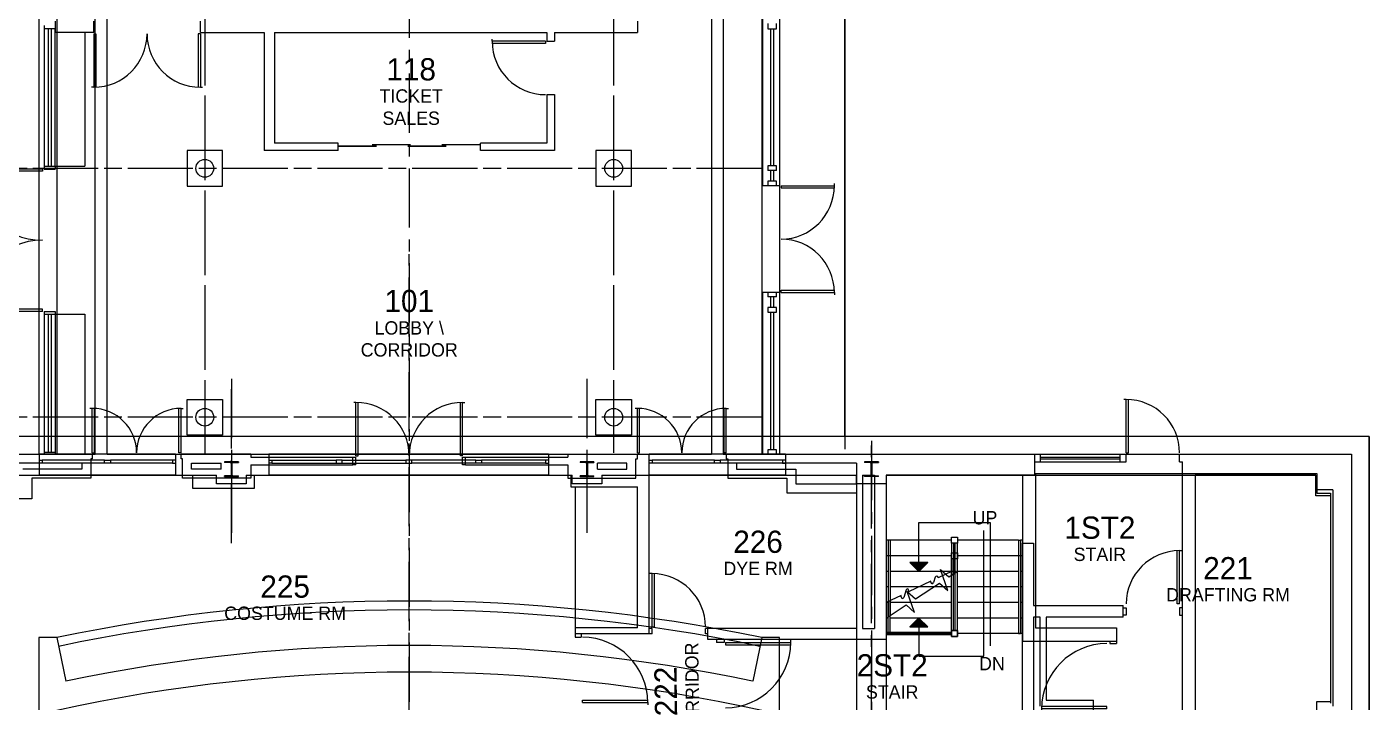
# Model space of a CAD drawing. Header units: inches. Extents: x -116 to 4157, y -436 to 3586.
# Drawn here: x 1264 to 2170, y 1193 to 1648 of the extents above; entities that cross this region are included whole.
import ezdxf
from ezdxf.enums import TextEntityAlignment as Align

# ---------------------------------------------------------------- set-up
doc = ezdxf.new("R2010")
doc.units = ezdxf.units.IN
doc.header["$LTSCALE"] = 32
doc.header["$MEASUREMENT"] = 0
doc.linetypes.add('CENTER', pattern=[2, 1.25, -0.25, 0.25, -0.25])
doc.linetypes.add('HIDDEN', pattern=[0.375, 0.25, -0.125])
doc.layers.get('0').update_dxf_attribs({"color": 5, "linetype": 'CONTINUOUS'})
for name, color, linetype in [('F1-BLDG1', 7, 'CONTINUOUS'), ('F1-BLDG2', 2, 'HIDDEN'), ('F1-BLDG3', 161, 'CONTINUOUS'), ('f1-bldg4', 2, 'CONTINUOUS'), ('F1-BRKLINE', 201, 'CONTINUOUS'), ('F1-DOOR1', 3, 'CONTINUOUS'), ('f1-doorjmb', 32, 'CONTINUOUS'), ('f1-handrail', 3, 'CONTINUOUS'), ('f1-mtxt', 4, 'CONTINUOUS'), ('F1-RMNOS', 3, 'CONTINUOUS'), ('F1-STAIR1', 24, 'CONTINUOUS'), ('F1-WINDOW1', 1, 'CONTINUOUS'), ('F1-WINDOW2', 4, 'CONTINUOUS'), ('F2-BLDG1', 7, 'CONTINUOUS'), ('F2-BLDG3', 161, 'CONTINUOUS'), ('f2-bldg4', 2, 'CONTINUOUS'), ('F2-BRKLINE', 201, 'CONTINUOUS'), ('F2-DOOR1', 3, 'CONTINUOUS'), ('f2-doorjmb', 32, 'CONTINUOUS'), ('f2-handrail', 3, 'CONTINUOUS'), ('f2-mtxt', 4, 'CONTINUOUS'), ('F2-RMNOS', 3, 'CONTINUOUS'), ('F2-STAIR1', 24, 'CONTINUOUS'), ('F2-WINDOW1', 1, 'CONTINUOUS'), ('F2-WINDOW2', 4, 'CONTINUOUS'), ('f3-bldg4', 2, 'CONTINUOUS'), ('FB-BLDG1', 7, 'CONTINUOUS'), ('fb-bldg3', 161, 'CONTINUOUS'), ('rmcode', 7, 'CONTINUOUS')]:
    doc.layers.add(name, color=color, linetype=linetype)
for name, color, linetype, plot in [('F1-CENTER-MISC', 240, 'CENTER', False), ('F1-COLUMN1', 8, 'CONTINUOUS', False), ('F2-CENTER-MISC', 240, 'CENTER', False), ('F2-COLUMN1', 8, 'CONTINUOUS', False), ('fb-centermisc1', 20, 'CENTER', False)]:
    doc.layers.add(name, color=color, linetype=linetype, plot=plot)
doc.styles.add('mtxt', font='noting.shx')
doc.styles.add('rmcode', font='noting.shx')
doc.styles.add('RMNOS', font='HANDLET.SHX')

# ---------------------------------------------------------------- blocks, each defined once
blk = doc.blocks.new('STRL006')
for p, q in [((1.875, 5), (-1.875, 5)), ((-1.875, 5), (-1.875, 4.75)), ((-0.375, 4.75), (-1.875, 4.75)), ((-0.125, 0.5), (-0.125, 4.5)), ((0.125, 0.5), (0.125, 4.5)), ((0.375, 4.75), (1.875, 4.75)), ((1.875, 5), (1.875, 4.75)), ((-1.875, 0), (-1.875, 0.25)), ((-0.375, 0.25), (-1.875, 0.25)), ((1.875, 0), (-1.875, 0)), ((0.375, 0.25), (1.875, 0.25)), ((1.875, 0), (1.875, 0.25))]:
    blk.add_line(p, q)
for centre, start, end in [((-0.375, 4.5), 360, 90), ((0.375, 4.5), 90, 180), ((-0.375, 0.5), 270, 0), ((0.375, 0.5), 180, 270)]:
    blk.add_arc(centre, 0.25, start, end)
blk = doc.blocks.new('ADR-36R')
for p, q in [((-1.5, 1), (-1.5, 36.97)), ((0, 1), (0, 37)), ((0, 37), (1.5, 37)), ((0, 1), (-1.5, 1))]:
    blk.add_line(p, q)
blk.add_arc((0, 1), 36, 90, 180)
blk = doc.blocks.new('ADR-36L')
for p, q in [((0, 37), (-1.5, 37)), ((0, 1), (0, 37)), ((1.5, 1), (1.5, 36.97)), ((0, 1), (1.5, 1))]:
    blk.add_line(p, q)
blk.add_arc((0, 1), 36, 0, 90)
blk = doc.blocks.new('ADR-30L')
for p, q in [((0, 31), (-1.5, 31)), ((0, 1), (0, 31)), ((1.5, 1), (1.5, 30.96)), ((0, 1), (1.5, 1))]:
    blk.add_line(p, q)
blk.add_arc((0, 1), 30, 0, 90)
blk = doc.blocks.new('ADR-30R')
for p, q in [((-1.5, 1), (-1.5, 30.96)), ((0, 31), (1.5, 31)), ((0, 1), (0, 31)), ((0, 1), (-1.5, 1))]:
    blk.add_line(p, q)
blk.add_arc((0, 1), 30, 90, 180)
blk = doc.blocks.new('ADR-42L')
for p, q in [((0, 43), (-1.5, 43)), ((0, 1), (0, 43)), ((1.5, 1), (1.5, 42.97)), ((0, 1), (1.5, 1))]:
    blk.add_line(p, q)
blk.add_arc((0, 1), 42, 0, 90)
blk = doc.blocks.new('ADR-36DL')
for p, q in [((0, 37), (-1.5, 37)), ((0, 1), (0, 37)), ((1.5, 1), (1.5, 36.97)), ((70.5, 1), (70.5, 36.97)), ((72, 1), (72, 37)), ((72, 37), (73.5, 37)), ((0, 1), (1.5, 1)), ((72, 1), (70.5, 1))]:
    blk.add_line(p, q)
for centre, start, end in [((0, 1), 0, 90), ((72, 1), 90, 180)]:
    blk.add_arc(centre, 36, start, end)
blk = doc.blocks.new('ADR-48DL')
for p, q in [((0, 49), (-1.5, 49)), ((0, 1), (0, 49)), ((1.5, 1), (1.5, 48.98)), ((94.5, 1), (94.5, 48.98)), ((96, 1), (96, 49)), ((96, 49), (97.5, 49)), ((0, 1), (1.5, 1)), ((96, 1), (94.5, 1))]:
    blk.add_line(p, q)
for centre, start, end in [((0, 1), 0, 90), ((96, 1), 90, 180)]:
    blk.add_arc(centre, 48, start, end)
blk = doc.blocks.new('*X27')
at = {"color": 0}
for p, q in [((1.5, 1.4925), (1.5075, 1.4925)), ((1.5, 1.485), (1.515, 1.485)), ((1.5, 1.4775), (1.5225, 1.4775)), ((1.5, 1.47), (1.53, 1.47)), ((1.5, 1.4625), (1.5375, 1.4625)), ((1.5, 1.455), (1.545, 1.455)), ((1.5, 1.4475), (1.5525, 1.4475)), ((1.5, 1.44), (1.56, 1.44)), ((1.5, 1.4325), (1.5675, 1.4325)), ((1.5, 1.425), (1.575, 1.425)), ((1.5, 1.4175), (1.5825, 1.4175)), ((1.5, 1.41), (1.59, 1.41)), ((1.5, 1.4025), (1.5975, 1.4025)), ((1.5, 1.395), (1.605, 1.395)), ((1.5, 1.3875), (1.6125, 1.3875)), ((1.5, 1.38), (1.62, 1.38)), ((1.5, 1.3725), (1.6275, 1.3725)), ((1.5, 1.365), (1.635, 1.365)), ((1.5, 1.3575), (1.6425, 1.3575)), ((1.5, 1.35), (1.65, 1.35)), ((1.5, 1.3425), (1.6575, 1.3425)), ((1.5, 1.335), (1.665, 1.335)), ((1.5, 1.3275), (1.6725, 1.3275)), ((1.5, 1.32), (1.68, 1.32)), ((1.5, 1.3125), (1.6875, 1.3125)), ((1.5, 1.305), (1.695, 1.305)), ((1.5, 1.2975), (1.7025, 1.2975)), ((1.5, 1.29), (1.71, 1.29)), ((1.5, 1.2825), (1.7175, 1.2825)), ((1.5, 1.275), (1.725, 1.275)), ((1.5, 1.2675), (1.7325, 1.2675)), ((1.5, 1.26), (1.74, 1.26)), ((1.5, 1.2525), (1.7475, 1.2525)), ((1.5, 1.245), (1.755, 1.245)), ((1.5, 1.2375), (1.7625, 1.2375)), ((1.5, 1.23), (1.77, 1.23)), ((1.5, 1.2225), (1.7775, 1.2225)), ((1.5, 1.215), (1.785, 1.215)), ((1.5, 1.2075), (1.7925, 1.2075)), ((1.5, 1.2), (1.8, 1.2)), ((1.5, 1.1925), (1.8075, 1.1925)), ((1.5, 1.185), (1.815, 1.185)), ((1.5, 1.1775), (1.8225, 1.1775)), ((1.5, 1.17), (1.83, 1.17)), ((1.5, 1.1625), (1.8375, 1.1625)), ((1.5, 1.155), (1.845, 1.155)), ((1.5, 1.1475), (1.8525, 1.1475)), ((1.5, 1.14), (1.86, 1.14)), ((1.5, 1.1325), (1.8675, 1.1325)), ((1.5, 1.125), (1.875, 1.125)), ((1.5, 1.1175), (1.8825, 1.1175)), ((1.5, 1.11), (1.89, 1.11)), ((1.5, 1.1025), (1.8975, 1.1025)), ((1.5, 1.095), (1.905, 1.095)), ((1.5, 1.0875), (1.9125, 1.0875)), ((1.5, 1.08), (1.92, 1.08)), ((1.5, 1.0725), (1.9275, 1.0725)), ((1.5, 1.065), (1.935, 1.065)), ((1.5, 1.0575), (1.9425, 1.0575)), ((1.5, 1.05), (1.95, 1.05)), ((1.5, 1.0425), (1.9575, 1.0425)), ((1.5, 1.035), (1.965, 1.035)), ((1.5, 1.0275), (1.9725, 1.0275)), ((1.5, 1.02), (1.98, 1.02)), ((1.5, 1.0125), (1.9875, 1.0125)), ((1.5, 1.005), (1.995, 1.005)), ((1.5, 0.9975), (1.9975, 0.9975)), ((1.5, 0.99), (1.99, 0.99)), ((1.5, 0.9825), (1.9825, 0.9825)), ((1.5, 0.975), (1.975, 0.975)), ((1.5, 0.9675), (1.9675, 0.9675)), ((1.5, 0.96), (1.96, 0.96)), ((1.5, 0.9525), (1.9525, 0.9525)), ((1.5, 0.945), (1.945, 0.945)), ((1.5, 0.9375), (1.9375, 0.9375)), ((1.5, 0.93), (1.93, 0.93)), ((1.5, 0.9225), (1.9225, 0.9225)), ((1.5, 0.915), (1.915, 0.915)), ((1.5, 0.9075), (1.9075, 0.9075)), ((1.5, 0.9), (1.9, 0.9)), ((1.5, 0.8925), (1.8925, 0.8925)), ((1.5, 0.885), (1.885, 0.885)), ((1.5, 0.8775), (1.8775, 0.8775)), ((1.5, 0.87), (1.87, 0.87)), ((1.5, 0.8625), (1.8625, 0.8625)), ((1.5, 0.855), (1.855, 0.855)), ((1.5, 0.8475), (1.8475, 0.8475)), ((1.5, 0.84), (1.84, 0.84)), ((1.5, 0.8325), (1.8325, 0.8325)), ((1.5, 0.825), (1.825, 0.825)), ((1.5, 0.8175), (1.8175, 0.8175)), ((1.5, 0.81), (1.81, 0.81)), ((1.5, 0.8025), (1.8025, 0.8025)), ((1.5, 0.795), (1.795, 0.795)), ((1.5, 0.7875), (1.7875, 0.7875)), ((1.5, 0.78), (1.78, 0.78)), ((1.5, 0.7725), (1.7725, 0.7725)), ((1.5, 0.765), (1.765, 0.765)), ((1.5, 0.7575), (1.7575, 0.7575)), ((1.5, 0.75), (1.75, 0.75)), ((1.5, 0.7425), (1.7425, 0.7425)), ((1.5, 0.735), (1.735, 0.735)), ((1.5, 0.7275), (1.7275, 0.7275)), ((1.5, 0.72), (1.72, 0.72)), ((1.5, 0.7125), (1.7125, 0.7125)), ((1.5, 0.705), (1.705, 0.705)), ((1.5, 0.6975), (1.6975, 0.6975)), ((1.5, 0.69), (1.69, 0.69)), ((1.5, 0.6825), (1.6825, 0.6825)), ((1.5, 0.675), (1.675, 0.675)), ((1.5, 0.6675), (1.6675, 0.6675)), ((1.5, 0.66), (1.66, 0.66)), ((1.5, 0.6525), (1.6525, 0.6525)), ((1.5, 0.645), (1.645, 0.645)), ((1.5, 0.6375), (1.6375, 0.6375)), ((1.5, 0.63), (1.63, 0.63)), ((1.5, 0.6225), (1.6225, 0.6225)), ((1.5, 0.615), (1.615, 0.615)), ((1.5, 0.6075), (1.6075, 0.6075)), ((1.5, 0.6), (1.6, 0.6)), ((1.5, 0.5925), (1.5925, 0.5925)), ((1.5, 0.585), (1.585, 0.585)), ((1.5, 0.5775), (1.5775, 0.5775)), ((1.5, 0.57), (1.57, 0.57)), ((1.5, 0.5625), (1.5625, 0.5625)), ((1.5, 0.555), (1.555, 0.555)), ((1.5, 0.5475), (1.5475, 0.5475)), ((1.5, 0.54), (1.54, 0.54)), ((1.5, 0.5325), (1.5325, 0.5325)), ((1.5, 0.525), (1.525, 0.525)), ((1.5, 0.5175), (1.5175, 0.5175)), ((1.5, 0.51), (1.51, 0.51)), ((1.5, 0.5025), (1.5025, 0.5025))]:
    blk.add_line(p, q, dxfattribs=at)
blk = doc.blocks.new('ARROW2')
blk.add_line((-0.5, 0), (-1, 0))
blk.add_lwpolyline([(0, 0), (-0.5, 0.5), (-0.5, -0.5)], close=True)
blk.add_blockref('*X27', (-2, -1))
blk = doc.blocks.new('RMNOS-1')
at = {"color": 9, "style": 'RMNOS'}
blk.add_attdef('ROOM', text='', height=0.15625, dxfattribs=at).set_placement((0, 0), align=Align.MIDDLE)
at = {"layer": 'rmcode', "color": 61, "style": 'rmcode'}
for tag, p in [('RMCODE-1', (0, -0.1875)), ('RMCODE-2', (0, -0.34375))]:
    blk.add_attdef(tag, text='', height=0.09375, dxfattribs=at).set_placement(p, align=Align.MIDDLE)
blk = doc.blocks.new('ADR-44R')
for p, q in [((-1.5, 1), (-1.5, 44.97)), ((0, 1), (0, 45)), ((0, 45), (1.5, 45)), ((0, 1), (-1.5, 1))]:
    blk.add_line(p, q)
blk.add_arc((0, 1), 44, 90, 180)
blk = doc.blocks.new('ADR-44L')
for p, q in [((0, 45), (-1.5, 45)), ((0, 1), (0, 45)), ((1.5, 1), (1.5, 44.97)), ((0, 1), (1.5, 1))]:
    blk.add_line(p, q)
blk.add_arc((0, 1), 44, 0, 90)

msp = doc.modelspace()

# ---------------------------------------------------------------- linework, layer by layer
at = {"layer": 'F1-BLDG1'}
for p, q in [((1283.03, 1652.25), (1283.03, 1644.75)), ((1309.03, 1644.75), (1309.03, 1652.25)), ((1381.03, 1644.75), (1381.03, 1652.25)), ((1676.03, 1652.25), (1676.03, 1644.75)), ((1309.03, 1644.75), (1283.03, 1644.75)), ((1381.03, 1644.75), (1424.03, 1644.75)), ((1424.03, 1644.75), (1424.03, 1565)), ((1431.03, 1644.75), (1431.03, 1570)), ((1431.03, 1644.75), (1615.03, 1644.75)), ((1615.03, 1644.75), (1615.03, 1638.75)), ((1620.03, 1644.75), (1620.03, 1638.75)), ((1620.03, 1644.75), (1676.03, 1644.75)), ((1615.03, 1638.75), (1620.03, 1638.75)), ((1615.03, 1602.75), (1615.03, 1570)), ((1615.03, 1602.75), (1620.03, 1602.75)), ((1620.03, 1602.75), (1620.03, 1565)), ((1474.03, 1570), (1431.03, 1570)), ((1474.03, 1565), (1474.03, 1570)), ((1615.03, 1570), (1570.03, 1570)), ((1570.03, 1565), (1570.03, 1570)), ((1474.03, 1565), (1424.03, 1565)), ((1620.03, 1565), (1570.03, 1565)), ((1200.03, 1360), (1308.03, 1360)), ((1308.03, 1360), (1308.03, 1357)), ((1368.03, 1357), (1368.03, 1360)), ((1415.03, 1360), (1368.03, 1360)), ((1415.03, 1360), (1415.03, 1358)), ((1629.03, 1360), (1676.03, 1360)), ((1629.03, 1360), (1629.03, 1358)), ((1676.03, 1357), (1676.03, 1360)), ((1736.03, 1360), (1944.03, 1360)), ((1736.03, 1360), (1736.03, 1357)), ((1944.03, 1360), (1944.03, 1346)), ((2042.03, 1360), (2158.03, 1360)), ((2042.03, 1355), (2042.03, 1360)), ((2158.03, 1360), (2158.03, 1164)), ((1307.03, 1357), (1307.03, 1344)), ((1308.03, 1357), (1307.03, 1357)), ((1369.03, 1357), (1368.03, 1357)), ((1369.03, 1344), (1369.03, 1357)), ((1415.03, 1358), (1484.03, 1358)), ((1415.03, 1353), (1484.03, 1353)), ((1415.03, 1353), (1415.03, 1344)), ((1484.03, 1353), (1484.03, 1358)), ((1560.03, 1353), (1560.03, 1358)), ((1560.03, 1358), (1629.03, 1358)), ((1560.03, 1353), (1629.03, 1353)), ((1629.03, 1353), (1629.03, 1344)), ((1675.03, 1344), (1675.03, 1357)), ((1675.03, 1357), (1676.03, 1357)), ((1736.03, 1357), (1737.03, 1357)), ((1737.03, 1357), (1737.03, 1344)), ((2042.03, 1355), (2044.03, 1355)), ((2044.03, 998), (2044.03, 1355)), ((1307.03, 1344), (1267.28, 1344)), ((1267.28, 1344), (1267.28, 1330)), ((1415.03, 1344), (1369.03, 1344)), ((1629.03, 1344), (1675.03, 1344)), ((1737.03, 1344), (1777.03, 1344)), ((1777.03, 1344), (1777.03, 1334)), ((1844.03, 1346), (1844.03, 1186)), ((1944.03, 1346), (1844.03, 1346)), ((2052.53, 1346), (2052.53, 998)), ((2134.03, 1346), (2052.53, 1346)), ((2134.03, 1332), (2134.03, 1346)), ((1777.03, 1334), (1824.03, 1334)), ((1824.03, 1334), (1824.03, 962)), ((1267.28, 1330), (1220.03, 1330)), ((2144.03, 1332), (2134.03, 1332)), ((2144.03, 1332), (2144.03, 1192)), ((1936.03, 1186), (1936.03, 1300)), ((1936.03, 1300), (1943.53, 1300)), ((1943.53, 1300), (1943.53, 1258)), ((1943.53, 1258), (2004.03, 1258)), ((2004.03, 1250), (2004.03, 1258)), ((2004.03, 1250), (1952.03, 1250)), ((1952.03, 1250), (1952.03, 1194)), ((1952.03, 1194), (1984.03, 1194)), ((1984.03, 1178), (1984.03, 1194))]:
    msp.add_line(p, q, dxfattribs=at)
for centre in [(1384.03, 1553), (1660.03, 1553), (1384.03, 1385), (1660.03, 1385)]:
    msp.add_circle(centre, 6, dxfattribs=at)
at = {"layer": 'F1-BLDG2'}
msp.add_line((1816.03, 2559.5), (1816.03, 1360), dxfattribs=at)
at = {"layer": 'F1-BLDG3'}
for p, q in [((1303.03, 1644.75), (1303.03, 1554.5)), ((1283.03, 1554.5), (1303.03, 1554.5)), ((1283.03, 1454.5), (1303.03, 1454.5)), ((1303.03, 1454.5), (1303.03, 1360)), ((1301.03, 1354), (1220.03, 1354)), ((1301.03, 1354), (1301.03, 1350)), ((1375.03, 1354), (1395.03, 1354)), ((1375.03, 1350), (1375.03, 1354)), ((1395.03, 1350), (1395.03, 1354)), ((1669.03, 1354), (1649.03, 1354)), ((1649.03, 1350), (1649.03, 1354)), ((1669.03, 1350), (1669.03, 1354)), ((1824.03, 1354), (1743.03, 1354)), ((1743.03, 1354), (1743.03, 1350)), ((1824.03, 1354), (1824.03, 1340)), ((1301.03, 1350), (1261.28, 1350)), ((1395.03, 1350), (1375.03, 1350)), ((1649.03, 1350), (1669.03, 1350)), ((1743.03, 1350), (1783.03, 1350)), ((1783.03, 1350), (1783.03, 1340)), ((1783.03, 1340), (1824.03, 1340)), ((1948.03, 1250), (1943.53, 1250)), ((1943.53, 1250), (1943.53, 1186)), ((1948.03, 1190), (1948.03, 1250))]:
    msp.add_line(p, q, dxfattribs=at)
at = {"layer": 'f1-bldg4'}
for points in [[(1284.03, 1236.28), (1272.03, 1236.28), (1272.03, 931.98), (1305.33, 680.65)], [(1284.03, 1236.28), (1290.2, 1206.92)], [(1738.73, 680.65), (1772.03, 931.98), (1772.03, 974), (1772.03, 1236.28), (1760.03, 1236.28)], [(1760.03, 1236.28), (1753.87, 1206.92)]]:
    msp.add_lwpolyline(points, dxfattribs=at)
for radius, start, end in [(1158, 78.13966, 101.86034), (1152, 78.13966, 101.86034), (1128, 78.13966, 101.86034), (1110, 77.61883, 102.38117)]:
    msp.add_arc((1522.03, 103), radius, start, end, dxfattribs=at)
at = {"layer": 'F1-BRKLINE'}
for p, q in [((1888.03, 1281), (1879.03, 1276.7)), ((1857.56, 1268.66), (1855.99, 1263.46)), ((1874.03, 1274.32), (1859.03, 1267.16)), ((1874.03, 1273.75), (1874.03, 1274.32)), ((1877.07, 1277.04), (1875.99, 1273.46)), ((1854.03, 1264.77), (1844.03, 1260)), ((1854.03, 1263.75), (1854.03, 1264.77)), ((1859.03, 1267.16), (1859.03, 1268.44))]:
    msp.add_line(p, q, dxfattribs=at)
for centre, radius, start, end in [((1878.03, 1276.75), 1, 0, 163.1416), ((1858.28, 1268.44), 0.75, 0, 163.1416), ((1875.03, 1273.75), 1, 180, 343.1416), ((1855.03, 1263.75), 1, 180, 343.1416)]:
    msp.add_arc(centre, radius, start, end, dxfattribs=at)
at = {"layer": 'F1-CENTER-MISC'}
for p, q in [((1384.03, 3586.09), (1384.03, 1360)), ((1660.03, 3586.09), (1660.03, 1361)), ((1756.03, 1553), (90.03, 1553)), ((1756.03, 1385), (90.03, 1385)), ((1834.03, -34), (1834.03, 1369)), ((1522.03, -64.35), (1522.03, 1216.69))]:
    msp.add_line(p, q, dxfattribs=at)
at = {"layer": 'F1-COLUMN1'}
for centre in [(1384.03, 1553), (1660.03, 1553), (1384.03, 1385), (1660.03, 1385)]:
    msp.add_circle(centre, 6, dxfattribs=at)
at = {"layer": 'f1-doorjmb'}
for p, q in [((1484.03, 1358), (1486.03, 1358)), ((1486.03, 1353), (1484.03, 1353)), ((1486.03, 1353), (1486.03, 1358)), ((1558.03, 1353), (1558.03, 1358)), ((1558.03, 1358), (1560.03, 1358)), ((1560.03, 1353), (1558.03, 1353))]:
    msp.add_line(p, q, dxfattribs=at)
for points in [[(2004.03, 1256.5), (2006.03, 1256.5), (2006.03, 1251.5), (2004.03, 1251.5)], [(2044.03, 1256.5), (2042.03, 1256.5), (2042.03, 1251.5), (2044.03, 1251.5)]]:
    msp.add_lwpolyline(points, dxfattribs=at)
at = {"layer": 'f1-handrail'}
for p, q in [((1888.03, 1289.5), (1888.03, 1293.5)), ((1888.03, 1293.5), (1892.03, 1293.5)), ((1892.03, 1289.5), (1888.03, 1289.5)), ((1892.03, 1293.5), (1892.03, 1289.5)), ((1934.78, 1291.5), (1933.28, 1291.5)), ((1845.28, 1239), (1846.78, 1239)), ((1888.03, 1237), (1888.03, 1241)), ((1888.03, 1241), (1892.03, 1241)), ((1892.03, 1237), (1888.03, 1237)), ((1892.03, 1241), (1892.03, 1237)), ((1934.78, 1239), (1933.28, 1239))]:
    msp.add_line(p, q, dxfattribs=at)
for points in [[(1888.03, 1241), (1888.03, 1289.5)], [(1889.53, 1241), (1889.53, 1289.5)], [(1890.53, 1241), (1890.53, 1289.5)], [(1892.03, 1241), (1892.03, 1289.5)], [(1933.28, 1291.5), (1933.28, 1239)], [(1934.78, 1291.5), (1934.78, 1239)], [(1845.28, 1239), (1845.28, 1260.6)], [(1846.78, 1239), (1846.78, 1261.31)]]:
    msp.add_lwpolyline(points, dxfattribs=at)
at = {"layer": 'f1-mtxt'}
for p, q in [((1909.89, 1223.83), (1909.89, 1308.51)), ((1866.03, 1237.5), (1866.03, 1223.83)), ((1866.03, 1223.83), (1909.89, 1223.83))]:
    msp.add_line(p, q, dxfattribs=at)
at = {"layer": 'F1-STAIR1'}
for p, q in [((1933.28, 1291.5), (1892.03, 1291.5)), ((1936.03, 1291.5), (1934.78, 1291.5)), ((1891.28, 1281), (1888.78, 1281)), ((1933.28, 1281), (1892.03, 1281)), ((1936.03, 1281), (1934.78, 1281)), ((1888.03, 1270.5), (1866.03, 1270.5)), ((1879.03, 1276.7), (1879.03, 1276.75)), ((1933.28, 1270.5), (1892.03, 1270.5)), ((1936.03, 1270.5), (1934.78, 1270.5)), ((1845.28, 1260), (1844.03, 1260)), ((1888.03, 1260), (1846.78, 1260)), ((1933.28, 1260), (1892.03, 1260)), ((1936.03, 1260), (1934.78, 1260)), ((1845.28, 1249.5), (1844.03, 1249.5)), ((1888.03, 1249.5), (1846.78, 1249.5)), ((1933.28, 1249.5), (1892.03, 1249.5)), ((1936.03, 1249.5), (1934.78, 1249.5)), ((1845.28, 1239), (1844.03, 1239)), ((1888.03, 1239), (1846.78, 1239)), ((1933.28, 1239), (1892.03, 1239)), ((1936.03, 1239), (1934.78, 1239))]:
    msp.add_line(p, q, dxfattribs=at)
at = {"layer": 'F1-WINDOW1'}
for p, q in [((1760.53, 2513), (1760.53, 1541.25)), ((1772.03, 2513), (1772.03, 1541.25)), ((1275.53, 1647.5), (1275.53, 1554.5)), ((1278.28, 1647.5), (1278.28, 1554.5)), ((1280.28, 1647.5), (1280.28, 1554.5)), ((1283.03, 1554.5), (1283.03, 1647.5)), ((1766.03, 1554.75), (1766.03, 1647.25)), ((1768.03, 1647.25), (1768.03, 1554.75)), ((1766.03, 1544.25), (1766.03, 1551.5)), ((1768.03, 1551.5), (1768.03, 1544.25)), ((1760.53, 1469.25), (1760.53, 1360)), ((1772.03, 1469.25), (1772.03, 1360)), ((1766.03, 1459), (1766.03, 1466.25)), ((1768.03, 1466.25), (1768.03, 1459)), ((1275.53, 1454.5), (1275.53, 1361.5)), ((1278.28, 1454.5), (1278.28, 1361.5)), ((1280.28, 1454.5), (1280.28, 1361.5)), ((1283.03, 1454.5), (1283.03, 1361.5)), ((1766.03, 1363), (1766.03, 1456)), ((1768.03, 1456), (1768.03, 1363)), ((1948.03, 1360), (2002.03, 1360)), ((1948.03, 1358), (2002.03, 1358)), ((1948.03, 1357), (2002.03, 1357)), ((1948.03, 1355), (2002.03, 1355))]:
    msp.add_line(p, q, dxfattribs=at)
at = {"layer": 'F1-WINDOW1', "const_width": 1}
for points in [[(1474, 1568), (1500, 1568)], [(1497, 1569), (1523, 1569)], [(1547, 1568), (1521, 1568)], [(1570, 1569), (1544, 1569)]]:
    msp.add_lwpolyline(points, dxfattribs=at)
at = {"layer": 'F1-WINDOW2'}
for p, q in [((1275.53, 1649.5), (1275.53, 1647.5)), ((1283.03, 1649.5), (1283.03, 1647.5)), ((1764.03, 1650.75), (1764.03, 1647.25)), ((1770.03, 1647.25), (1770.03, 1650.75)), ((1275.53, 1647.5), (1283.03, 1647.5)), ((1764.03, 1647.25), (1770.03, 1647.25)), ((1275.53, 1554.5), (1275.53, 1552.5)), ((1275.53, 1554.5), (1283.03, 1554.5)), ((1275.53, 1552.5), (1283.03, 1552.5)), ((1283.03, 1554.5), (1283.03, 1552.5)), ((1764.03, 1554.75), (1764.03, 1551.5)), ((1770.03, 1554.75), (1764.03, 1554.75)), ((1770.03, 1551.5), (1764.03, 1551.5)), ((1770.03, 1551.5), (1770.03, 1554.75)), ((1772.03, 1541.25), (1760.53, 1541.25)), ((1770.03, 1544.25), (1764.03, 1544.25)), ((1764.03, 1544.25), (1764.03, 1541.25)), ((1770.03, 1541.25), (1770.03, 1544.25)), ((1772.03, 1469.25), (1760.53, 1469.25)), ((1764.03, 1469.25), (1764.03, 1466.25)), ((1770.03, 1466.25), (1770.03, 1469.25)), ((1770.03, 1466.25), (1764.03, 1466.25)), ((1770.03, 1459), (1764.03, 1459)), ((1764.03, 1459), (1764.03, 1456)), ((1770.03, 1456), (1770.03, 1459)), ((1275.53, 1456.5), (1275.53, 1454.5)), ((1275.53, 1456.5), (1283.03, 1456.5)), ((1275.53, 1454.5), (1283.03, 1454.5)), ((1283.03, 1456.5), (1283.03, 1454.5)), ((1764.03, 1456), (1770.03, 1456)), ((1275.53, 1361.5), (1275.53, 1360)), ((1275.53, 1361.5), (1283.03, 1361.5)), ((1283.03, 1361.5), (1283.03, 1360)), ((1770.03, 1363), (1764.03, 1363)), ((1764.03, 1363), (1764.03, 1360)), ((1770.03, 1360), (1770.03, 1363)), ((1944.03, 1360), (1948.03, 1360)), ((1948.03, 1360), (1948.03, 1355)), ((2002.03, 1355), (2002.03, 1360)), ((2002.03, 1360), (2006.03, 1360)), ((2006.03, 1355), (2006.03, 1360)), ((1944.03, 1355), (1948.03, 1355)), ((2002.03, 1355), (2006.03, 1355))]:
    msp.add_line(p, q, dxfattribs=at)
at = {"layer": 'F2-BLDG1'}
for p, q in [((886.03, 1360), (1272.28, 1360)), ((1272.28, 1360), (1272.28, 1346)), ((1364.28, 1360), (1364.28, 1346)), ((1364.28, 1360), (1427.28, 1360)), ((1427.28, 1360), (1427.28, 1346)), ((1616.03, 1360), (1616.03, 1346)), ((1616.03, 1360), (1684.03, 1360)), ((1684.03, 1242.5), (1684.03, 1360)), ((1776.03, 1360), (2158.03, 1360)), ((1776.03, 1360), (1776.03, 1346)), ((2158.03, 1360), (2158.03, 220)), ((1221.03, 1346), (1272.28, 1346)), ((1364.28, 1346), (1376.03, 1346)), ((1376.03, 1337), (1376.03, 1346)), ((1417.28, 1346), (1417.28, 1337)), ((1417.28, 1346), (1427.28, 1346)), ((1616.03, 1346), (1631.03, 1346)), ((1616.03, 1346), (1631.03, 1346)), ((1631.03, 1346), (1631.03, 1338)), ((1776.03, 1346), (1824.03, 1346)), ((1824.03, 1346), (1824.03, 1242.5)), ((1844.03, 1346), (1844.03, 1235)), ((1844.03, 1346), (1936.03, 1346)), ((1936.03, 1346), (1936.03, 1234)), ((1944.78, 1347), (1944.78, 1243)), ((1944.78, 1347), (2134.78, 1347)), ((2134.78, 1347), (2134.78, 1333.75)), ((1417.28, 1337), (1376.03, 1337)), ((1631.03, 1338), (1676.03, 1338)), ((1676.03, 1243), (1676.03, 1338)), ((2134.78, 1333.75), (2144.03, 1333.75)), ((2144.03, 1333.75), (2144.03, 1193)), ((1676.03, 1243), (1634.03, 1243)), ((1634.03, 1243), (1634.03, 1238.75)), ((1824.03, 1242.5), (1723.53, 1242.5)), ((1723.53, 1235), (1723.53, 1242.5)), ((1944.78, 1243), (1999.53, 1243)), ((1999.53, 1243), (1999.53, 1234)), ((1686.03, 1238.75), (1634.03, 1238.75)), ((1844.03, 1235), (1723.53, 1235)), ((1936.03, 1234), (1999.53, 1234)), ((2134.53, 1193), (2134.53, 1174.02)), ((2144.03, 1193), (2134.53, 1193))]:
    msp.add_line(p, q, dxfattribs=at)
at = {"layer": 'F2-BLDG3'}
for p, q in [((1828.03, 1346), (1828.03, 1242.5)), ((1828.03, 1346), (1836.03, 1346)), ((1836.03, 1346), (1836.03, 1242.5)), ((1828.03, 1242.5), (1836.03, 1242.5))]:
    msp.add_line(p, q, dxfattribs=at)
at = {"layer": 'f2-bldg4'}
for p, q in [((1816.03, 2559.5), (1816.03, 1372)), ((2170.03, 1372), (874.03, 1372)), ((2170.03, 1372), (2170.03, 48)), ((1364.28, 1360), (1272.28, 1360)), ((1616.03, 1360), (1427.28, 1360)), ((1776.03, 1360), (1684.03, 1360)), ((1364.28, 1346), (1272.28, 1346)), ((1616.03, 1346), (1427.28, 1346)), ((1776.03, 1346), (1684.03, 1346)), ((1634.03, 1338), (1634.03, 1243))]:
    msp.add_line(p, q, dxfattribs=at)
at = {"layer": 'F2-BRKLINE'}
for p, q in [((1885.54, 1268.05), (1880.69, 1282.25)), ((1880.69, 1282.25), (1886.27, 1277.22)), ((1886.27, 1277.22), (1892.03, 1281)), ((1863.8, 1262.47), (1880, 1273.1)), ((1880, 1273.1), (1885.54, 1268.05)), ((1863.07, 1253.31), (1858.22, 1267.5)), ((1858.22, 1267.5), (1863.8, 1262.47)), ((1844.03, 1249.5), (1857.53, 1258.36)), ((1857.53, 1258.36), (1863.07, 1253.31))]:
    msp.add_line(p, q, dxfattribs=at)
at = {"layer": 'F2-CENTER-MISC'}
for p, q in [((1522.03, -224.58), (1522.03, 1495)), ((1402.03, 1300), (1402.03, 1411)), ((1642.03, 1411), (1642.03, 1300)), ((1834.03, -34), (1834.03, 1369))]:
    msp.add_line(p, q, dxfattribs=at)
at = {"layer": 'f2-doorjmb'}
for p, q in [((1684.03, 1238.75), (1684.03, 1242.5)), ((1686.03, 1242.5), (1684.03, 1242.5)), ((1686.03, 1238.75), (1686.03, 1242.5)), ((1723.53, 1242.5), (1722.03, 1242.5)), ((1722.03, 1238.75), (1722.03, 1242.5)), ((1634.03, 1238.75), (1634.03, 1236.5)), ((1634.03, 1236.5), (1638.03, 1236.5)), ((1638.03, 1238.75), (1638.03, 1236.5)), ((1723.53, 1238.75), (1722.03, 1238.75)), ((1729.53, 1235), (1729.53, 1233)), ((1734.53, 1233), (1729.53, 1233)), ((1734.53, 1235), (1734.53, 1233)), ((1995.03, 1234), (1995.03, 1232.25)), ((1999.53, 1234), (1999.53, 1232.25)), ((1995.03, 1232.25), (1999.53, 1232.25))]:
    msp.add_line(p, q, dxfattribs=at)
at = {"layer": 'f2-handrail'}
for p, q in [((1845.28, 1302), (1845.28, 1250.32)), ((1846.78, 1302), (1845.28, 1302)), ((1846.78, 1302), (1846.78, 1251.3)), ((1888.03, 1300), (1888.03, 1304)), ((1888.03, 1304), (1892.03, 1304)), ((1892.03, 1300), (1888.03, 1300)), ((1888.03, 1300), (1888.03, 1278.37)), ((1889.53, 1300), (1889.53, 1279.36)), ((1890.53, 1241), (1890.53, 1300)), ((1892.03, 1304), (1892.03, 1300)), ((1892.03, 1241), (1892.03, 1300)), ((1933.28, 1302), (1933.28, 1239)), ((1933.28, 1302), (1934.78, 1302)), ((1934.78, 1302), (1934.78, 1239)), ((1888.03, 1239.75), (1844.03, 1239.75)), ((1888.03, 1238.25), (1844.03, 1238.25)), ((1892.03, 1241), (1888.03, 1241)), ((1888.03, 1241), (1888.03, 1237)), ((1888.03, 1237), (1892.03, 1237)), ((1892.03, 1237), (1892.03, 1241)), ((1933.28, 1239), (1934.78, 1239))]:
    msp.add_line(p, q, dxfattribs=at)
at = {"layer": 'f2-mtxt'}
for p, q in [((1866.03, 1313.96), (1914.12, 1313.96)), ((1866.03, 1293), (1866.03, 1313.96)), ((1914.12, 1313.96), (1914.12, 1230.74))]:
    msp.add_line(p, q, dxfattribs=at)
at = {"layer": 'F2-STAIR1'}
for p, q in [((1845.28, 1302), (1844.03, 1302)), ((1888.03, 1302), (1846.78, 1302)), ((1933.28, 1302), (1892.03, 1302)), ((1936.03, 1302), (1934.78, 1302)), ((1888.03, 1291.5), (1844.03, 1291.5)), ((1933.28, 1291.5), (1892.03, 1291.5)), ((1936.03, 1291.5), (1934.78, 1291.5)), ((1845.28, 1281), (1844.03, 1281)), ((1888.03, 1281), (1846.78, 1281)), ((1933.28, 1281), (1892.03, 1281)), ((1936.03, 1281), (1934.78, 1281)), ((1845.28, 1270.5), (1844.03, 1270.5)), ((1876.03, 1270.5), (1846.78, 1270.5)), ((1884.71, 1270.5), (1882.86, 1270.5)), ((1933.28, 1270.5), (1892.03, 1270.5)), ((1936.03, 1270.5), (1934.78, 1270.5)), ((1845.28, 1260), (1844.03, 1260)), ((1860.79, 1260), (1846.78, 1260)), ((1933.28, 1260), (1892.03, 1260)), ((1936.03, 1260), (1934.78, 1260)), ((1933.28, 1249.5), (1892.03, 1249.5)), ((1936.03, 1249.5), (1934.78, 1249.5)), ((1933.28, 1239), (1892.03, 1239)), ((1936.03, 1239), (1934.78, 1239))]:
    msp.add_line(p, q, dxfattribs=at)
at = {"layer": 'F2-WINDOW1'}
for p, q in [((1316.28, 1356), (1274.28, 1356)), ((1316.28, 1354), (1274.28, 1354)), ((1362.28, 1356), (1320.28, 1356)), ((1362.28, 1354), (1320.28, 1354)), ((1429.28, 1356), (1472.66, 1356)), ((1429.28, 1354), (1472.66, 1354)), ((1476.66, 1356), (1519.78, 1356)), ((1476.66, 1354), (1519.78, 1354)), ((1566.91, 1356), (1523.78, 1356)), ((1566.91, 1354), (1523.78, 1354)), ((1614.03, 1356), (1570.91, 1356)), ((1614.03, 1354), (1570.91, 1354)), ((1728.03, 1356), (1686.03, 1356)), ((1728.03, 1354), (1686.03, 1354)), ((1774.03, 1356), (1732.03, 1356)), ((1774.03, 1354), (1732.03, 1354))]:
    msp.add_line(p, q, dxfattribs=at)
at = {"layer": 'F2-WINDOW2'}
for p, q in [((1272.28, 1356), (1274.28, 1356)), ((1274.28, 1354), (1272.28, 1354)), ((1274.28, 1356), (1274.28, 1354)), ((1316.28, 1356), (1320.28, 1356)), ((1316.28, 1354), (1316.28, 1356)), ((1320.28, 1354), (1316.28, 1354)), ((1320.28, 1356), (1320.28, 1354)), ((1362.28, 1356), (1362.28, 1354)), ((1364.28, 1356), (1362.28, 1356)), ((1362.28, 1354), (1364.28, 1354)), ((1427.28, 1356), (1429.28, 1356)), ((1429.28, 1354), (1427.28, 1354)), ((1429.28, 1356), (1429.28, 1354)), ((1476.66, 1356), (1472.66, 1356)), ((1472.66, 1356), (1472.66, 1354)), ((1472.66, 1354), (1476.66, 1354)), ((1476.66, 1354), (1476.66, 1356)), ((1523.78, 1356), (1519.78, 1356)), ((1519.78, 1356), (1519.78, 1354)), ((1519.78, 1354), (1523.78, 1354)), ((1523.78, 1354), (1523.78, 1356)), ((1566.91, 1354), (1566.91, 1356)), ((1566.91, 1356), (1570.91, 1356)), ((1570.91, 1354), (1566.91, 1354)), ((1570.91, 1356), (1570.91, 1354)), ((1616.03, 1356), (1614.03, 1356)), ((1614.03, 1356), (1614.03, 1354)), ((1614.03, 1354), (1616.03, 1354)), ((1684.03, 1356), (1686.03, 1356)), ((1686.03, 1354), (1684.03, 1354)), ((1686.03, 1356), (1686.03, 1354)), ((1728.03, 1354), (1728.03, 1356)), ((1728.03, 1356), (1732.03, 1356)), ((1732.03, 1354), (1728.03, 1354)), ((1732.03, 1356), (1732.03, 1354)), ((1776.03, 1356), (1774.03, 1356)), ((1774.03, 1356), (1774.03, 1354)), ((1774.03, 1354), (1776.03, 1354))]:
    msp.add_line(p, q, dxfattribs=at)
at = {"layer": 'f3-bldg4'}
for p, q in [((1816.03, 1372), (1816.03, 2559.5)), ((2170.03, 1372), (1816.03, 1372)), ((2170.03, 48), (2170.03, 1372))]:
    msp.add_line(p, q, dxfattribs=at)
at = {"layer": 'FB-BLDG1'}
for p, q in [((1772.03, 2561), (1772.03, 1360)), ((1272.03, 2513), (1272.03, 1360)), ((1318.03, 1360), (1318.03, 2485)), ((1726.03, 2485), (1726.03, 1360)), ((1372.03, 1565), (1372.03, 1541)), ((1396.03, 1565), (1372.03, 1565)), ((1396.03, 1541), (1396.03, 1565)), ((1648.03, 1565), (1648.03, 1541)), ((1672.03, 1565), (1648.03, 1565)), ((1672.03, 1541), (1672.03, 1565)), ((1372.03, 1541), (1396.03, 1541)), ((1648.03, 1541), (1672.03, 1541)), ((1372.03, 1373), (1372.03, 1397)), ((1372.03, 1397), (1396.03, 1397)), ((1396.03, 1397), (1396.03, 1373)), ((1648.03, 1397), (1672.03, 1397)), ((1648.03, 1373), (1648.03, 1397)), ((1672.03, 1397), (1672.03, 1373)), ((1396.03, 1373), (1372.03, 1373)), ((1672.03, 1373), (1648.03, 1373)), ((886.03, 1360), (1272.03, 1360)), ((1284.03, 1360), (1310.03, 1360)), ((1284.03, 1360), (1310.03, 1360)), ((1318.03, 1360), (1726.03, 1360)), ((1318.03, 1360), (1726.03, 1360)), ((1318.03, 1360), (1726.03, 1360)), ((1318.03, 1360), (1726.03, 1360)), ((1772.03, 1360), (2158.03, 1360)), ((2158.03, 1360), (2158.03, 60)), ((1220.03, 1346), (1392.03, 1346)), ((1392.03, 1340), (1392.03, 1346)), ((1412.03, 1346), (1412.03, 1340)), ((1412.03, 1346), (1632.03, 1346)), ((1632.03, 1340), (1632.03, 1346)), ((1652.03, 1346), (1824.03, 1346)), ((1652.03, 1346), (1652.03, 1340)), ((1824.03, 1340), (1824.03, 1346)), ((1844.03, 1346), (2134.03, 1346)), ((1844.03, 1346), (1844.03, 1340)), ((2134.03, 1336), (2134.03, 1346)), ((1412.03, 1340), (1392.03, 1340)), ((1652.03, 1340), (1632.03, 1340)), ((1844.03, 1340), (1824.03, 1340)), ((2145.53, 1336), (2134.03, 1336)), ((2145.53, 1336), (2145.53, 1190))]:
    msp.add_line(p, q, dxfattribs=at)
at = {"layer": 'fb-bldg3'}
for p, q in [((1284.03, 2513), (1284.03, 1360)), ((1760.03, 2513), (1760.03, 1360)), ((1310.03, 1360), (1310.03, 2493)), ((1734.03, 2493), (1734.03, 1360)), ((1284.03, 1360), (1310.03, 1360)), ((1284.03, 1360), (1310.03, 1360)), ((1734.03, 1360), (1760.03, 1360)), ((1734.03, 1360), (1760.03, 1360))]:
    msp.add_line(p, q, dxfattribs=at)
at = {"layer": 'fb-centermisc1'}
for p, q in [((1384.03, 3569), (1384.03, 1361)), ((1660.03, 3569), (1660.03, 1361)), ((1522.03, 1745), (1522.03, -224.58)), ((1522.03, 1745), (1522.03, -224.58)), ((1760.03, 1553), (90.03, 1553)), ((1402.03, 1411), (1402.03, 1300)), ((1642.03, 1411), (1642.03, 1300)), ((1760.03, 1385), (90.03, 1385)), ((1834.03, 1369), (1834.03, -34))]:
    msp.add_line(p, q, dxfattribs=at)

# ---------------------------------------------------------------- block references
at = {"layer": 'F1-COLUMN1', "xscale": -2.5, "yscale": 2, "zscale": 2.5, "rotation": 180}
for p in [(1402.03, 1355), (1642.03, 1355), (1834.03, 1355)]:
    msp.add_blockref('STRL006', p, dxfattribs=at)
at = {"layer": 'F1-DOOR1'}
for name, p, rotation in [('ADR-36DL', (1381.03, 1644.75), 180), ('ADR-36R', (1615.03, 1638.75), 90), ('ADR-48DL', (1275.53, 1456.5), 90), ('ADR-36L', (1772.03, 1541.25), 270), ('ADR-36R', (1772.03, 1469.25), 270)]:
    msp.add_blockref(name, p, dxfattribs=dict(at, rotation=rotation))
for name, p in [('ADR-36L', (2006.03, 1360)), ('ADR-30L', (1308.03, 1360)), ('ADR-30R', (1368.03, 1360)), ('ADR-36DL', (1486.03, 1358)), ('ADR-30L', (1676.03, 1360)), ('ADR-30R', (1736.03, 1360)), ('ADR-36R', (2042.03, 1258))]:
    msp.add_blockref(name, p, dxfattribs=at)
at = {"layer": 'f1-mtxt', "xscale": 12, "yscale": 12, "zscale": 12, "rotation": 90}
msp.add_blockref('ARROW2', (1866.03, 1249.5), dxfattribs=at)
at = {"layer": 'F1-RMNOS', "xscale": 96, "yscale": 96, "zscale": 96}
for p, values in [((1523.34, 1619.85), {'ROOM': '118', 'RMCODE-1': 'TICKET', 'RMCODE-2': 'SALES'}), ((1522.03, 1463.5), {'ROOM': '101', 'RMCODE-1': 'LOBBY \\', 'RMCODE-2': 'CORRIDOR'}), ((1988.25, 1310.5), {'ROOM': '1ST2', 'RMCODE-1': 'STAIR'})]:
    msp.add_blockref('RMNOS-1', p, dxfattribs=at).add_auto_attribs(values)
at = {"layer": 'F2-COLUMN1', "xscale": 2.5, "yscale": 2, "zscale": 2.5, "rotation": 180}
for p in [(1402.03, 1355), (1642.03, 1355)]:
    msp.add_blockref('STRL006', p, dxfattribs=at)
at = {"layer": 'F2-DOOR1'}
msp.add_blockref('ADR-36L', (1686.03, 1242.5), dxfattribs=at)
at = {"layer": 'F2-DOOR1', "rotation": 270}
for name, p in [('ADR-44R', (1638.03, 1192.5)), ('ADR-44L', (1734.53, 1233))]:
    msp.add_blockref(name, p, dxfattribs=at)
at = {"layer": 'F2-DOOR1', "xscale": 1.047619047619048, "yscale": 1.047619047619048, "zscale": 1.047619047619048, "rotation": 90}
msp.add_blockref('ADR-42L', (1993.96, 1188.25), dxfattribs=at)
at = {"layer": 'f2-mtxt', "xscale": 12, "yscale": 12, "zscale": 12, "rotation": 270}
msp.add_blockref('ARROW2', (1866.03, 1281), dxfattribs=at)
at = {"layer": 'F2-RMNOS', "xscale": 96, "yscale": 96, "zscale": 96}
for p, values in [((1757.5, 1301), {'ROOM': '226', 'RMCODE-1': 'DYE RM'}), ((2074.75, 1283.25), {'ROOM': '221', 'RMCODE-1': 'DRAFTING RM'}), ((1438.25, 1270.75), {'ROOM': '225', 'RMCODE-1': 'COSTUME RM'}), ((1848.05, 1217.61), {'ROOM': '2ST2', 'RMCODE-1': 'STAIR'})]:
    msp.add_blockref('RMNOS-1', p, dxfattribs=at).add_auto_attribs(values)
at = {"layer": 'F2-RMNOS', "xscale": 96.00000000000001, "yscale": 96.00000000000001, "zscale": 96.00000000000001, "rotation": 90.84276965883552}
msp.add_blockref('RMNOS-1', (1695.08, 1199.97), dxfattribs=at).add_auto_attribs({'ROOM': '222', 'RMCODE-1': 'CORRIDOR'})

# ---------------------------------------------------------------- texts
at = {"layer": 'f1-mtxt', "style": 'mtxt'}
msp.add_text('UP', height=9, dxfattribs=at).set_placement((1902.31, 1312.71))
at = {"layer": 'f2-mtxt', "style": 'mtxt'}
msp.add_text('DN', height=9, dxfattribs=at).set_placement((1906.7, 1214.27))

doc.saveas('drawing.dxf')
